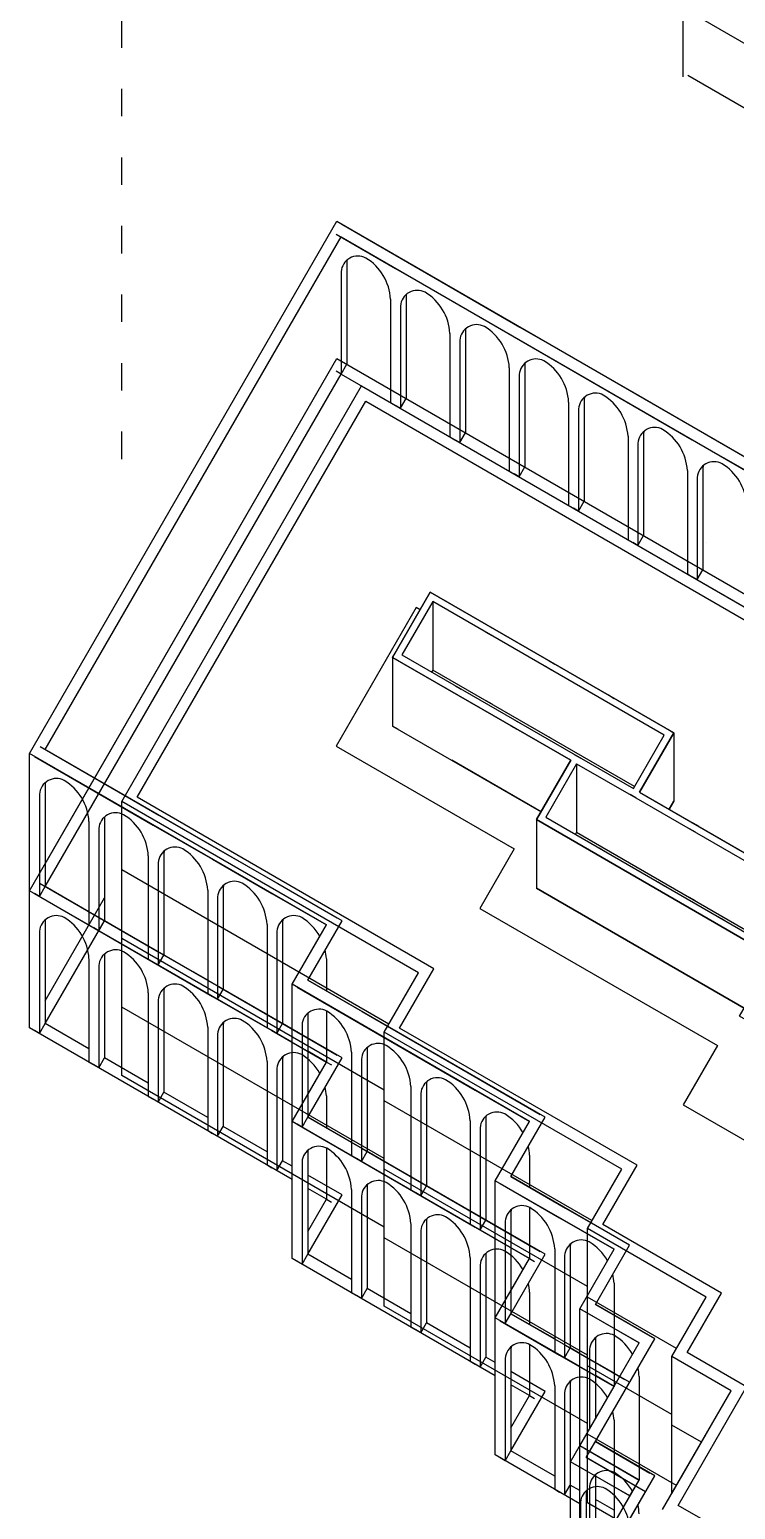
# Model space of a CAD drawing. Header units: metres. Extents: x 1950 to 2882, y 2050 to 2715.
# Drawn here: x 1981.6 to 2012.5, y 2344.2 to 2409 of the extents above; entities that cross this region are included whole.
import ezdxf

# ---------------------------------------------------------------- set-up
doc = ezdxf.new("R2010")
doc.units = ezdxf.units.M
doc.linetypes.add('ACAD_ISO03W100', pattern=[30, 12, -18])
for name, color, linetype in [('BACK 1', 250, 'Continuous'), ('BRICK WALLS', 250, 'Continuous'), ('CONTEXT', 250, 'Continuous'), ('OUTLINE', 250, 'Continuous'), ('PILARS', 250, 'Continuous')]:
    doc.layers.add(name, color=color, linetype=linetype)
doc.layers.add('DOUBLE SKIN FACADE', color=250, linetype='Continuous', transparency=0.5)
doc.layers.add('lineass', color=250, linetype='ACAD_ISO03W100', transparency=0.5)

msp = doc.modelspace()

# ---------------------------------------------------------------- linework, layer by layer
at = {"layer": 'BACK 1'}
for p, q in [((1995.048, 2377.643), (2002.842, 2373.143)), ((2002.842, 2373.143), (2001.342, 2370.545))]:
    msp.add_line(p, q, dxfattribs=at)
for points in [[(2017.501, 2356.133), (2019.001, 2358.731), (2016.403, 2360.231), (2017.903, 2362.829), (2012.707, 2365.829), (2014.207, 2368.427), (2003.815, 2374.427), (2005.315, 2377.025), (1997.52, 2381.525), (1999.17, 2384.383)], [(1999.17, 2384.383), (2009.822, 2378.233), (2008.322, 2375.635), (2029.107, 2363.635), (2027.607, 2361.037), (2045.794, 2350.537), (2044.294, 2347.939), (2059.882, 2338.939), (2058.382, 2336.341), (2068.774, 2330.341), (2067.124, 2327.483), (2061.928, 2330.483), (2060.428, 2327.885), (2055.232, 2330.885), (2053.732, 2328.287), (2019.697, 2347.937), (2021.197, 2350.535), (2018.599, 2352.035)], [(1998.721, 2383.606), (1998.548, 2383.706), (1995.048, 2377.643)], [(2004.016, 2374.775), (2000.118, 2377.025)], [(2009.822, 2375.233), (2009.621, 2374.885)], [(2012.908, 2366.177), (2003.815, 2371.427)], [(2001.342, 2370.545), (2011.735, 2364.545)], [(2011.735, 2364.545), (2010.235, 2361.947)], [(2010.235, 2361.947), (2015.431, 2358.947)]]:
    msp.add_lwpolyline(points, dxfattribs=at)
at = {"layer": 'BRICK WALLS'}
for p, q in [((1999.28, 2383.974), (1999.28, 2380.974)), ((1997.52, 2381.525), (1997.52, 2378.525)), ((1997.52, 2378.525), (2004.016, 2374.775)), ((2009.822, 2378.233), (2009.822, 2375.233)), ((2005.574, 2376.875), (2005.574, 2373.875)), ((2005.574, 2373.875), (2005.523, 2373.787)), ((2005.574, 2373.875), (2008.172, 2372.375))]:
    msp.add_line(p, q, dxfattribs=at)
for points in [[(2008.322, 2375.635), (2009.822, 2378.233), (1999.17, 2384.383), (1997.52, 2381.525), (2005.315, 2377.025)], [(2008.114, 2375.874), (1999.28, 2380.974), (1999.229, 2380.885)], [(2005.315, 2377.025), (2003.815, 2374.427), (2014.207, 2368.427)], [(2005.574, 2376.875), (2004.224, 2374.537), (2014.357, 2368.687)], [(2005.574, 2376.875), (2008.172, 2375.375)], [(2008.322, 2375.635), (2018.455, 2369.785)], [(2008.172, 2375.375), (2018.305, 2369.525)], [(2009.621, 2374.885), (2009.822, 2375.233)], [(2003.815, 2374.427), (2003.815, 2371.427), (2012.908, 2366.177)], [(2008.172, 2372.375), (2017.006, 2367.275)]]:
    msp.add_lwpolyline(points, dxfattribs=at)
msp.add_lwpolyline([(2008.063, 2375.785), (2009.413, 2378.124), (1999.28, 2383.974), (1997.93, 2381.635)], close=True, dxfattribs=at)
at = {"layer": 'CONTEXT'}
msp.add_line((2010.233, 2406.937), (2010.233, 2409.937), dxfattribs=at)
for points in [[(2013.091, 2408.287), (2010.233, 2409.937)], [(2092.586, 2387.277), (2085.086, 2374.287), (2066.9, 2384.787), (2065.4, 2382.188), (2060.203, 2385.188), (2058.703, 2382.59), (2053.507, 2385.59), (2052.007, 2382.992), (2010.438, 2406.992)]]:
    msp.add_lwpolyline(points, dxfattribs=at)
at = {"layer": 'DOUBLE SKIN FACADE'}
for p, q in [((1995.3, 2400.488), (1997.898, 2398.988)), ((1995.05, 2400.055), (1997.648, 2398.555)), ((1997.898, 2398.988), (2000.496, 2397.488)), ((1995.266, 2398.405), (1995.266, 2393.93)), ((1995.516, 2398.838), (1995.516, 2394.363)), ((1997.648, 2398.555), (2000.246, 2397.055)), ((1997.431, 2397.205), (1997.431, 2392.68)), ((1998.114, 2397.338), (1998.114, 2392.863)), ((2000.246, 2397.055), (2002.844, 2395.555)), ((2000.496, 2397.488), (2003.094, 2395.988)), ((1997.864, 2396.905), (1997.864, 2392.43)), ((2000.712, 2395.838), (2000.712, 2391.363)), ((2003.094, 2395.988), (2005.692, 2394.488)), ((2000.029, 2395.705), (2000.029, 2391.18)), ((2000.462, 2395.405), (2000.462, 2390.93)), ((2002.844, 2395.555), (2005.442, 2394.055)), ((2005.692, 2394.488), (2008.29, 2392.988)), ((1995.266, 2393.93), (1995.05, 2394.055)), ((1995.266, 2393.93), (1995.516, 2394.363)), ((2002.628, 2394.205), (2002.628, 2389.68)), ((2003.061, 2393.905), (2003.061, 2389.43)), ((2003.311, 2394.338), (2003.311, 2389.863)), ((2005.442, 2394.055), (2008.04, 2392.555)), ((1997.431, 2392.68), (1997.648, 2392.555)), ((1997.864, 2392.43), (1997.648, 2392.555)), ((1997.864, 2392.43), (1998.114, 2392.863)), ((2005.226, 2392.705), (2005.226, 2388.18)), ((2005.909, 2392.838), (2005.909, 2388.363)), ((2008.04, 2392.555), (2010.638, 2391.055)), ((2008.29, 2392.988), (2010.888, 2391.488)), ((2005.659, 2392.405), (2005.659, 2387.93)), ((2000.029, 2391.18), (2000.246, 2391.055)), ((2000.462, 2390.93), (2000.712, 2391.363)), ((2007.824, 2391.205), (2007.824, 2386.68)), ((2008.507, 2391.338), (2008.507, 2386.863)), ((2010.888, 2391.488), (2013.486, 2389.988)), ((2000.462, 2390.93), (2000.246, 2391.055)), ((2008.257, 2390.905), (2008.257, 2386.43)), ((2010.638, 2391.055), (2013.236, 2389.555)), ((2002.628, 2389.68), (2002.844, 2389.555)), ((2003.061, 2389.43), (2002.844, 2389.555)), ((2003.061, 2389.43), (2003.311, 2389.863)), ((2010.422, 2389.705), (2010.422, 2385.18)), ((2010.855, 2389.405), (2010.855, 2384.93)), ((2011.105, 2389.838), (2011.105, 2385.363)), ((2005.226, 2388.18), (2005.442, 2388.055)), ((2005.659, 2387.93), (2005.442, 2388.055)), ((2005.659, 2387.93), (2005.909, 2388.363)), ((2007.824, 2386.68), (2008.04, 2386.555)), ((2008.257, 2386.43), (2008.507, 2386.863)), ((2008.257, 2386.43), (2008.04, 2386.555)), ((2010.855, 2384.93), (2011.105, 2385.363)), ((2010.422, 2385.18), (2010.638, 2385.055)), ((2010.855, 2384.93), (2010.638, 2385.055)), ((1982.1, 2377.625), (1984.698, 2376.125)), ((1981.633, 2371.317), (1981.633, 2377.317)), ((1981.85, 2377.192), (1984.448, 2375.692)), ((1982.316, 2375.975), (1982.316, 2371.5)), ((1984.448, 2375.692), (1987.046, 2374.192)), ((1984.698, 2376.125), (1987.296, 2374.625)), ((1982.066, 2375.542), (1982.066, 2371.067)), ((1984.231, 2374.342), (1984.231, 2369.817)), ((1984.914, 2374.475), (1984.914, 2370)), ((1987.296, 2374.625), (1989.894, 2373.125)), ((1984.664, 2374.042), (1984.664, 2369.567)), ((1987.046, 2374.192), (1989.644, 2372.692)), ((1989.894, 2373.125), (1992.492, 2371.625)), ((1986.829, 2372.842), (1986.829, 2368.317)), ((1987.262, 2372.542), (1987.262, 2368.067)), ((1987.512, 2372.975), (1987.512, 2368.5)), ((1989.644, 2372.692), (1992.242, 2371.192)), ((1981.633, 2365.317), (1981.633, 2371.317)), ((1981.85, 2371.192), (1984.448, 2369.692)), ((1982.066, 2371.067), (1981.85, 2371.192)), ((1982.066, 2371.067), (1982.316, 2371.5)), ((1982.1, 2371.625), (1984.698, 2370.125)), ((1989.428, 2371.342), (1989.428, 2366.817)), ((1990.111, 2371.475), (1990.111, 2367)), ((1992.242, 2371.192), (1994.624, 2369.817)), ((1992.492, 2371.625), (1995.09, 2370.125)), ((1989.861, 2371.042), (1989.861, 2366.567)), ((1982.316, 2369.975), (1982.316, 2365.5)), ((1984.231, 2369.817), (1984.448, 2369.692)), ((1984.664, 2369.567), (1984.914, 2370)), ((1984.698, 2370.125), (1987.296, 2368.625)), ((1992.026, 2369.842), (1992.026, 2365.317)), ((1992.709, 2369.975), (1992.709, 2365.5)), ((1982.066, 2369.542), (1982.066, 2365.067)), ((1984.448, 2369.692), (1987.046, 2368.192)), ((1984.664, 2369.567), (1984.448, 2369.692)), ((1992.459, 2369.542), (1992.459, 2365.067)), ((1987.296, 2368.625), (1989.894, 2367.125)), ((1984.231, 2368.342), (1984.231, 2363.817)), ((1984.664, 2368.042), (1984.664, 2363.567)), ((1984.914, 2368.475), (1984.914, 2364)), ((1986.829, 2368.317), (1987.046, 2368.192)), ((1987.046, 2368.192), (1989.644, 2366.692)), ((1987.262, 2368.067), (1987.046, 2368.192)), ((1987.262, 2368.067), (1987.512, 2368.5)), ((1994.624, 2368.342), (1994.624, 2366.931)), ((1993.124, 2361.219), (1993.124, 2367.219)), ((1993.807, 2367.402), (1996.188, 2366.027)), ((1986.829, 2366.842), (1986.829, 2362.317)), ((1987.512, 2366.975), (1987.512, 2362.5)), ((1989.428, 2366.817), (1989.644, 2366.692)), ((1989.644, 2366.692), (1992.242, 2365.192)), ((1989.861, 2366.567), (1989.644, 2366.692)), ((1989.861, 2366.567), (1990.111, 2367)), ((1989.894, 2367.125), (1992.492, 2365.625)), ((1993.34, 2367.094), (1995.938, 2365.594)), ((1987.262, 2366.542), (1987.262, 2362.067)), ((1994.624, 2366.052), (1994.624, 2363.817)), ((1996.188, 2366.027), (1998.786, 2364.527)), ((1982.066, 2365.067), (1982.316, 2365.5)), ((1989.428, 2365.342), (1989.428, 2360.817)), ((1990.111, 2365.475), (1990.111, 2361)), ((1992.026, 2365.317), (1992.242, 2365.192)), ((1992.459, 2365.067), (1992.709, 2365.5)), ((1992.492, 2365.625), (1995.09, 2364.125)), ((1993.557, 2365.444), (1993.557, 2360.969)), ((1993.807, 2365.877), (1993.807, 2361.402)), ((1995.938, 2365.594), (1998.536, 2364.094)), ((1982.066, 2365.067), (1981.85, 2365.192)), ((1989.861, 2365.042), (1989.861, 2360.567)), ((1992.242, 2365.192), (1994.624, 2363.817)), ((1992.459, 2365.067), (1992.242, 2365.192)), ((1984.664, 2363.567), (1984.914, 2364)), ((1995.722, 2364.244), (1995.722, 2359.719)), ((1996.405, 2364.377), (1996.405, 2359.902)), ((1998.536, 2364.094), (2001.134, 2362.594)), ((1998.786, 2364.527), (2001.384, 2363.027)), ((1984.231, 2363.817), (1984.448, 2363.692)), ((1984.664, 2363.567), (1984.448, 2363.692)), ((1992.026, 2363.842), (1992.026, 2359.317)), ((1992.459, 2363.542), (1992.459, 2359.067)), ((1992.709, 2363.975), (1992.709, 2359.5)), ((1994.624, 2363.817), (1994.84, 2363.692)), ((1996.155, 2363.944), (1996.155, 2359.469)), ((1998.32, 2362.744), (1998.32, 2358.219)), ((1999.003, 2362.877), (1999.003, 2358.402)), ((2001.384, 2363.027), (2003.982, 2361.527)), ((1986.829, 2362.317), (1987.046, 2362.192)), ((1987.262, 2362.067), (1987.046, 2362.192)), ((1987.262, 2362.067), (1987.512, 2362.5)), ((1994.624, 2362.342), (1994.624, 2360.931)), ((1998.753, 2362.444), (1998.753, 2357.969)), ((2001.134, 2362.594), (2003.516, 2361.219)), ((1993.557, 2360.969), (1993.807, 2361.402)), ((1993.807, 2361.402), (1996.188, 2360.027)), ((1989.428, 2360.817), (1989.644, 2360.692)), ((1989.861, 2360.567), (1990.111, 2361)), ((1993.124, 2355.219), (1993.124, 2361.219)), ((1993.34, 2361.094), (1995.938, 2359.594)), ((1993.557, 2360.969), (1993.34, 2361.094)), ((2000.918, 2361.244), (2000.918, 2356.719)), ((2001.351, 2360.944), (2001.351, 2356.469)), ((2001.601, 2361.377), (2001.601, 2356.902)), ((1989.861, 2360.567), (1989.644, 2360.692)), ((1992.459, 2359.067), (1992.709, 2359.5)), ((1993.557, 2359.444), (1993.557, 2354.969)), ((1993.807, 2359.877), (1993.807, 2355.402)), ((1994.624, 2360.052), (1994.624, 2357.817)), ((1995.722, 2359.719), (1995.938, 2359.594)), ((1995.938, 2359.594), (1998.536, 2358.094)), ((1996.155, 2359.469), (1995.938, 2359.594)), ((1996.155, 2359.469), (1996.405, 2359.902)), ((1996.188, 2360.027), (1998.786, 2358.527)), ((2003.516, 2359.744), (2003.516, 2358.333)), ((1992.026, 2359.317), (1992.242, 2359.192)), ((1992.459, 2359.067), (1992.242, 2359.192)), ((2002.699, 2358.804), (2005.081, 2357.429)), ((1995.722, 2358.244), (1995.722, 2353.719)), ((1996.405, 2358.377), (1996.405, 2353.902)), ((1998.32, 2358.219), (1998.536, 2358.094)), ((1998.753, 2357.969), (1999.003, 2358.402)), ((1998.786, 2358.527), (2001.384, 2357.027)), ((2002.016, 2352.621), (2002.016, 2358.621)), ((2002.232, 2358.496), (2004.831, 2356.996)), ((1994.624, 2357.817), (1994.84, 2357.692)), ((1996.155, 2357.944), (1996.155, 2353.469)), ((1998.536, 2358.094), (2001.134, 2356.594)), ((1998.753, 2357.969), (1998.536, 2358.094)), ((1999.003, 2356.877), (1999.003, 2352.402)), ((2001.351, 2356.469), (2001.601, 2356.902)), ((2001.384, 2357.027), (2003.982, 2355.527)), ((2002.699, 2357.279), (2002.699, 2352.804)), ((2003.516, 2357.454), (2003.516, 2355.219)), ((2004.831, 2356.996), (2007.212, 2355.621)), ((2005.081, 2357.429), (2007.679, 2355.929)), ((1998.32, 2356.744), (1998.32, 2352.219)), ((1998.753, 2356.444), (1998.753, 2351.969)), ((2000.918, 2356.719), (2001.134, 2356.594)), ((2001.134, 2356.594), (2003.516, 2355.219)), ((2001.351, 2356.469), (2001.134, 2356.594)), ((2002.449, 2356.846), (2002.449, 2352.371)), ((2004.614, 2355.646), (2004.614, 2351.121)), ((2005.297, 2355.779), (2005.297, 2351.304)), ((1993.557, 2354.969), (1993.34, 2355.094)), ((1993.557, 2354.969), (1993.807, 2355.402)), ((2000.918, 2355.244), (2000.918, 2350.719)), ((2001.351, 2354.944), (2001.351, 2350.469)), ((2001.601, 2355.377), (2001.601, 2350.902)), ((2003.516, 2355.219), (2003.732, 2355.094)), ((2005.047, 2355.346), (2005.047, 2350.871)), ((1995.722, 2353.719), (1995.938, 2353.594)), ((1996.155, 2353.469), (1996.405, 2353.902)), ((2003.516, 2353.744), (2003.516, 2352.333)), ((2007.212, 2354.146), (2007.212, 2349.621)), ((1996.155, 2353.469), (1995.938, 2353.594)), ((2005.712, 2347.023), (2005.712, 2353.023)), ((2006.395, 2353.206), (2008.777, 2351.831)), ((1998.753, 2351.969), (1999.003, 2352.402)), ((2002.016, 2346.621), (2002.016, 2352.621)), ((2002.232, 2352.496), (2004.831, 2350.996)), ((2002.449, 2352.371), (2002.232, 2352.496)), ((2002.449, 2352.371), (2002.699, 2352.804)), ((2002.699, 2352.804), (2005.081, 2351.429)), ((2005.929, 2352.898), (2008.31, 2351.523)), ((1998.32, 2352.219), (1998.536, 2352.094)), ((1998.753, 2351.969), (1998.536, 2352.094)), ((2006.395, 2351.681), (2006.395, 2348.206)), ((2002.699, 2351.279), (2002.699, 2346.804)), ((2003.516, 2351.454), (2003.516, 2349.219)), ((2004.614, 2351.121), (2004.831, 2350.996)), ((2005.047, 2350.871), (2005.297, 2351.304)), ((2005.081, 2351.429), (2007.679, 2349.929)), ((2006.145, 2351.248), (2006.145, 2347.773)), ((2000.918, 2350.719), (2001.134, 2350.594)), ((2001.351, 2350.469), (2001.134, 2350.594)), ((2001.351, 2350.469), (2001.601, 2350.902)), ((2002.449, 2350.846), (2002.449, 2346.371)), ((2004.831, 2350.996), (2007.212, 2349.621)), ((2005.047, 2350.871), (2004.831, 2350.996)), ((2005.297, 2349.779), (2005.297, 2345.304)), ((2008.31, 2350.048), (2008.31, 2345.523)), ((2003.516, 2349.219), (2003.732, 2349.094)), ((2004.614, 2349.646), (2004.614, 2345.121)), ((2005.047, 2349.346), (2005.047, 2344.871)), ((2007.212, 2348.146), (2007.212, 2343.621)), ((2006.145, 2346.773), (2006.395, 2347.206)), ((2006.395, 2347.206), (2008.777, 2345.831)), ((2002.449, 2346.371), (2002.232, 2346.496)), ((2002.449, 2346.371), (2002.699, 2346.804)), ((2005.712, 2341.023), (2005.712, 2347.023)), ((2005.929, 2346.898), (2008.31, 2345.523)), ((2005.993, 2346.51), (2008.375, 2345.135)), ((2005.31, 2340.327), (2005.31, 2346.327)), ((2005.527, 2346.202), (2007.908, 2344.827)), ((2005.047, 2344.871), (2005.297, 2345.304)), ((2006.145, 2345.248), (2006.145, 2341.773)), ((2006.395, 2345.681), (2006.395, 2342.206)), ((2004.614, 2345.121), (2004.831, 2344.996)), ((2005.047, 2344.871), (2004.831, 2344.996)), ((2005.743, 2344.552), (2005.743, 2340.077)), ((2005.993, 2344.985), (2005.993, 2340.51))]:
    msp.add_line(p, q, dxfattribs=at)
for points in [[(2006.408, 2342.229), (2007.908, 2344.827), (2005.31, 2346.327), (2008.31, 2351.523), (2005.712, 2353.023), (2007.212, 2355.621), (2002.016, 2358.621), (2003.516, 2361.219), (1993.124, 2367.219), (1994.624, 2369.817), (1981.633, 2377.317), (1995.083, 2400.613), (2020.977, 2385.663), (2019.477, 2383.065), (2040.262, 2371.065), (2038.762, 2368.467), (2056.949, 2357.967), (2055.449, 2355.369), (2071.037, 2346.369), (2069.537, 2343.771)], [(2007.091, 2342.412), (2008.591, 2345.01), (2005.993, 2346.51), (2008.993, 2351.706), (2006.395, 2353.206), (2007.895, 2355.804), (2002.699, 2358.804), (2004.199, 2361.402), (1993.807, 2367.402), (1995.307, 2370), (1982.316, 2377.5), (1995.266, 2399.93), (2020.294, 2385.48), (2018.794, 2382.882), (2039.579, 2370.882), (2038.079, 2368.284), (2056.266, 2357.784), (2054.766, 2355.186), (2070.354, 2346.186), (2068.854, 2343.588)], [(2005.31, 2340.327), (2008.31, 2345.523), (2005.712, 2347.023), (2007.212, 2349.621), (2002.016, 2352.621), (2003.516, 2355.219), (1993.124, 2361.219), (1994.624, 2363.817), (1981.633, 2371.317), (1995.083, 2394.613), (2020.977, 2379.663), (2019.477, 2377.065), (2038.512, 2366.076)], [(1982.316, 2372.5), (1995.083, 2394.613), (2020.977, 2379.663), (2019.477, 2377.065), (2038.512, 2366.076)], [(2005.993, 2340.51), (2008.993, 2345.706), (2006.395, 2347.206), (2007.895, 2349.804), (2002.699, 2352.804), (2004.199, 2355.402), (1993.807, 2361.402), (1995.307, 2364), (1982.316, 2371.5), (1995.266, 2393.93), (2020.294, 2379.48), (2018.794, 2376.882), (2038.512, 2365.498)], [(1984.231, 2370.395), (1982.316, 2371.5), (1995.266, 2393.93), (2020.294, 2379.48), (2018.794, 2376.882), (2038.512, 2365.498)], [(1993.124, 2364.683), (1981.633, 2371.317)], [(1982.316, 2366.5), (1984.914, 2371)], [(1984.231, 2364.395), (1982.316, 2365.5), (1984.914, 2370)], [(1986.829, 2368.895), (1984.914, 2370)], [(1989.428, 2367.395), (1987.512, 2368.5)], [(1992.026, 2365.895), (1990.111, 2367)], [(2038.762, 2365.931), (2040.262, 2365.065), (2038.762, 2362.467), (2056.949, 2351.967), (2055.449, 2349.369), (2071.037, 2340.369), (2069.537, 2337.771), (2085.126, 2328.771), (2083.626, 2326.173), (2096.616, 2318.673), (2086.166, 2300.573), (2067.979, 2311.073), (2066.479, 2308.475), (2061.283, 2311.475), (2059.783, 2308.877), (2054.587, 2311.877), (2053.087, 2309.279), (2006.408, 2336.229), (2007.908, 2338.827), (2005.31, 2340.327), (2007.908, 2344.827)], [(1993.124, 2358.683), (1981.633, 2365.317)], [(1993.124, 2365.261), (1992.709, 2365.5)], [(2038.762, 2365.354), (2039.579, 2364.882), (2038.079, 2362.284), (2056.266, 2351.784), (2054.766, 2349.186), (2070.354, 2340.186), (2068.854, 2337.588), (2084.442, 2328.588), (2082.942, 2325.99), (2095.933, 2318.49), (2085.983, 2301.256), (2067.796, 2311.756), (2066.296, 2309.158), (2061.1, 2312.158), (2059.6, 2309.56), (2054.404, 2312.56), (2052.904, 2309.962), (2007.091, 2336.412), (2008.591, 2339.01), (2005.993, 2340.51), (2008.993, 2345.706), (2006.395, 2347.206), (2007.895, 2349.804)], [(1995.722, 2360.297), (1993.807, 2361.402), (1995.307, 2364), (1993.807, 2364.866)], [(1986.829, 2362.895), (1984.914, 2364)], [(1993.807, 2362.402), (1994.624, 2363.817), (1993.807, 2364.289)], [(1989.428, 2361.395), (1987.512, 2362.5)], [(1992.026, 2359.895), (1990.111, 2361)], [(2002.016, 2356.085), (1993.124, 2361.219)], [(1993.124, 2359.261), (1992.709, 2359.5)], [(1998.32, 2358.797), (1996.405, 2359.902)], [(1995.722, 2354.297), (1993.807, 2355.402), (1995.307, 2358), (1993.807, 2358.866)], [(1993.807, 2356.402), (1994.624, 2357.817), (1993.807, 2358.289)], [(2000.918, 2357.297), (1999.003, 2358.402)], [(2002.016, 2356.663), (2001.601, 2356.902)], [(2004.614, 2351.699), (2002.699, 2352.804), (2004.199, 2355.402), (2002.699, 2356.268)], [(2002.699, 2353.804), (2003.516, 2355.219), (2002.699, 2355.691)], [(2002.016, 2350.085), (1993.124, 2355.219)], [(1998.32, 2352.797), (1996.405, 2353.902)], [(2000.918, 2351.297), (1999.003, 2352.402)], [(2005.712, 2350.487), (2002.016, 2352.621)], [(2005.712, 2351.065), (2005.297, 2351.304)], [(2002.016, 2350.663), (2001.601, 2350.902)], [(2007.212, 2350.199), (2006.395, 2350.67)], [(2004.614, 2345.699), (2002.699, 2346.804), (2004.199, 2349.402), (2002.699, 2350.268)], [(2005.712, 2347.023), (2007.212, 2349.621), (2006.395, 2350.093)], [(2002.699, 2347.804), (2003.516, 2349.219), (2002.699, 2349.691)], [(2005.712, 2344.487), (2002.016, 2346.621)], [(2007.908, 2344.827), (2008.31, 2345.523), (2005.712, 2347.023)], [(2005.712, 2345.065), (2005.297, 2345.304)], [(2007.212, 2344.199), (2006.395, 2344.67)]]:
    msp.add_lwpolyline(points, dxfattribs=at)
for centre, radius, start, end in [((1996.002, 2398.354), 0.738, 62.00218, 175.99319), ((1995.183, 2397.079), 2.252, 3.22633, 58.81962), ((1996.252, 2398.787), 0.738, 169.80303, 175.99319), ((1998.6, 2396.854), 0.738, 62.00218, 175.99319), ((1998.85, 2397.287), 0.738, 169.80303, 175.99319), ((1997.781, 2395.579), 2.252, 3.22633, 58.81962), ((2001.199, 2395.354), 0.738, 62.00218, 175.99319), ((2001.449, 2395.787), 0.738, 169.80303, 175.99319), ((2000.379, 2394.079), 2.252, 3.22633, 58.81962), ((2003.797, 2393.854), 0.738, 62.00218, 175.99319), ((2004.047, 2394.287), 0.738, 169.80303, 175.99319), ((2002.977, 2392.579), 2.252, 3.22633, 58.81962), ((2006.395, 2392.354), 0.738, 62.00218, 175.99319), ((2006.645, 2392.787), 0.738, 169.80303, 175.99319), ((2005.575, 2391.079), 2.252, 3.22633, 58.81962), ((2008.993, 2390.854), 0.738, 62.00218, 175.99319), ((2009.243, 2391.287), 0.738, 169.80303, 175.99319), ((2008.173, 2389.579), 2.252, 3.22633, 58.81962), ((2011.591, 2389.354), 0.738, 62.00218, 175.99319), ((2011.841, 2389.787), 0.738, 169.80303, 175.99319), ((2010.771, 2388.079), 2.252, 3.22633, 58.81962), ((1982.802, 2375.491), 0.738, 62.00218, 175.99319), ((1983.052, 2375.924), 0.738, 169.80303, 175.99319), ((1981.983, 2374.216), 2.252, 3.22633, 58.81962), ((1985.4, 2373.991), 0.738, 62.00218, 175.99319), ((1985.65, 2374.424), 0.738, 169.80303, 175.99319), ((1984.581, 2372.716), 2.252, 3.22633, 58.81962), ((1987.999, 2372.491), 0.738, 62.00218, 175.99319), ((1988.249, 2372.924), 0.738, 169.80303, 175.99319), ((1987.179, 2371.216), 2.252, 3.22633, 58.81962), ((1990.597, 2370.991), 0.738, 62.00218, 175.99319), ((1990.847, 2371.424), 0.738, 169.80303, 175.99319), ((1989.777, 2369.716), 2.252, 3.22633, 58.81962), ((1982.802, 2369.491), 0.738, 62.00218, 175.99319), ((1983.052, 2369.924), 0.738, 169.80303, 175.99319), ((1981.983, 2368.216), 2.252, 3.22633, 58.81962), ((1993.195, 2369.491), 0.738, 62.00218, 175.99319), ((1993.445, 2369.924), 0.738, 169.80303, 175.99319), ((1992.375, 2368.216), 2.252, 29.40026, 58.81962), ((1985.4, 2367.991), 0.738, 62.00218, 175.99319), ((1985.65, 2368.424), 0.738, 169.80303, 175.99319), ((1984.581, 2366.716), 2.252, 3.22633, 58.81962), ((1992.375, 2368.216), 2.252, 3.22633, 13.02513), ((1987.999, 2366.491), 0.738, 62.00218, 175.99319), ((1988.249, 2366.924), 0.738, 169.80303, 175.99319), ((1987.179, 2365.216), 2.252, 3.22633, 58.81962), ((1994.293, 2365.393), 0.738, 62.00218, 175.99319), ((1994.543, 2365.826), 0.738, 169.80303, 175.99319), ((1993.473, 2364.118), 2.252, 3.22633, 58.81962), ((1990.597, 2364.991), 0.738, 62.00218, 175.99319), ((1990.847, 2365.424), 0.738, 169.80303, 175.99319), ((1989.777, 2363.716), 2.252, 3.22633, 58.81962), ((1996.891, 2363.893), 0.738, 62.00218, 175.99319), ((1993.195, 2363.491), 0.738, 62.00218, 175.99319), ((1993.445, 2363.924), 0.738, 169.80303, 175.99319), ((1992.375, 2362.216), 2.252, 29.40026, 58.81962), ((1997.141, 2364.326), 0.738, 169.80303, 175.99319), ((1996.071, 2362.618), 2.252, 3.22633, 58.81962), ((1992.375, 2362.216), 2.252, 3.22633, 13.02513), ((1999.489, 2362.393), 0.738, 62.00218, 175.99319), ((1999.739, 2362.826), 0.738, 169.80303, 175.99319), ((1998.669, 2361.118), 2.252, 3.22633, 58.81962), ((2002.087, 2360.893), 0.738, 62.00218, 175.99319), ((2002.337, 2361.326), 0.738, 169.80303, 175.99319), ((2001.267, 2359.618), 2.252, 29.40026, 58.81962), ((1994.293, 2359.393), 0.738, 62.00218, 175.99319), ((2001.267, 2359.618), 2.252, 3.22633, 13.02513), ((1994.543, 2359.826), 0.738, 169.80303, 175.99319), ((1993.473, 2358.118), 2.252, 3.22633, 58.81962), ((1996.891, 2357.893), 0.738, 62.00218, 175.99319), ((1997.141, 2358.326), 0.738, 169.80303, 175.99319), ((1996.071, 2356.618), 2.252, 3.22633, 58.81962), ((2003.185, 2356.795), 0.738, 62.00218, 175.99319), ((1999.489, 2356.393), 0.738, 62.00218, 175.99319), ((1999.739, 2356.826), 0.738, 169.80303, 175.99319), ((1998.669, 2355.118), 2.252, 3.22633, 58.81962), ((2003.435, 2357.228), 0.738, 169.80303, 175.99319), ((2002.366, 2355.519), 2.252, 3.22633, 58.81962), ((2002.087, 2354.893), 0.738, 62.00218, 175.99319), ((2005.783, 2355.295), 0.738, 62.00218, 175.99319), ((2006.033, 2355.728), 0.738, 169.80303, 175.99319), ((2004.964, 2354.019), 2.252, 29.40026, 58.81962), ((2002.337, 2355.326), 0.738, 169.80303, 175.99319), ((2001.267, 2353.618), 2.252, 29.40026, 58.81962), ((2004.964, 2354.019), 2.252, 3.22633, 13.02513), ((2001.267, 2353.618), 2.252, 3.22633, 13.02513), ((2006.881, 2351.197), 0.738, 62.00218, 175.99319), ((2007.131, 2351.63), 0.738, 169.80303, 175.99319), ((2006.062, 2349.921), 2.252, 29.40026, 58.81962), ((2003.185, 2350.795), 0.738, 62.00218, 175.99319), ((2003.435, 2351.228), 0.738, 169.80303, 175.99319), ((2002.366, 2349.519), 2.252, 3.22633, 58.81962), ((2006.062, 2349.921), 2.252, 3.22633, 13.02513), ((2005.783, 2349.295), 0.738, 62.00218, 175.99319), ((2006.033, 2349.728), 0.738, 169.80303, 175.99319), ((2004.964, 2348.019), 2.252, 29.40026, 58.81962), ((2004.964, 2348.019), 2.252, 3.22633, 13.02513), ((2006.881, 2345.197), 0.738, 62.00218, 175.99319), ((2006.062, 2343.921), 2.252, 29.40026, 58.81962), ((2006.479, 2344.5), 0.738, 62.00218, 175.99319), ((2007.131, 2345.63), 0.738, 169.80303, 175.99319), ((2006.729, 2344.933), 0.738, 169.80303, 175.99319), ((2005.66, 2343.225), 2.252, 3.22633, 58.81962), ((2006.062, 2343.921), 2.252, 3.22633, 13.02513)]:
    msp.add_arc(centre, radius, start, end, dxfattribs=at)
at = {"layer": 'lineass', "ltscale": 0.1}
msp.add_line((1985.663, 2390.21), (1985.663, 2430.104), dxfattribs=at)
at = {"layer": 'OUTLINE'}
for points in [[(1985.663, 2375.224), (1996.163, 2393.41), (2016.948, 2381.41), (2015.448, 2378.812), (2036.232, 2366.812), (2034.732, 2364.214), (2052.919, 2353.714), (2051.419, 2351.116), (2067.007, 2342.116)], [(2012.61, 2342.914), (2010.012, 2344.414), (2013.012, 2349.61), (2010.414, 2351.11), (2011.914, 2353.708), (2006.717, 2356.708), (2008.217, 2359.306), (1997.825, 2365.306), (1999.325, 2367.904), (1986.335, 2375.404), (1996.343, 2392.739), (2016.276, 2381.23), (2014.776, 2378.632), (2035.561, 2366.632), (2034.061, 2364.034), (2052.247, 2353.534), (2050.747, 2350.936), (2066.336, 2341.936)], [(2009.34, 2344.234), (2012.34, 2349.43), (2009.742, 2350.93), (2011.242, 2353.528), (2006.046, 2356.528), (2007.546, 2359.126), (1997.153, 2365.126), (1998.653, 2367.724), (1985.663, 2375.224)], [(1985.663, 2363.224), (1985.663, 2366.224), (1985.663, 2369.224), (1985.663, 2372.224), (1985.663, 2375.224)], [(1997.354, 2365.474), (1985.663, 2372.224)], [(1997.153, 2362.59), (1985.663, 2369.224)], [(1997.153, 2359.59), (1985.663, 2366.224)], [(1997.153, 2353.126), (1997.153, 2356.126), (1997.153, 2359.126), (1997.153, 2362.126), (1997.153, 2365.126)], [(1997.153, 2356.59), (1985.663, 2363.224)], [(2006.247, 2356.876), (1997.153, 2362.126)], [(2006.046, 2353.992), (1997.153, 2359.126)], [(2006.046, 2344.528), (2006.046, 2347.528), (2006.046, 2350.528), (2006.046, 2353.528), (2006.046, 2356.528)], [(2006.046, 2350.992), (1997.153, 2356.126)], [(2006.046, 2347.992), (1997.153, 2353.126)], [(2009.943, 2351.278), (2006.046, 2353.528)], [(2009.742, 2348.394), (2006.046, 2350.528)], [(2009.742, 2344.93), (2009.742, 2347.93), (2009.742, 2350.93)], [(2011.041, 2347.18), (2009.742, 2347.93)], [(2009.943, 2345.278), (2006.046, 2347.528)], [(2009.742, 2344.93), (2011.242, 2347.528)], [(2009.34, 2342.626), (2006.046, 2344.528)]]:
    msp.add_lwpolyline(points, dxfattribs=at)
msp.add_lwpolyline([(2011.242, 2386.544), (2011.242, 2386.544)], close=True, dxfattribs=at)
at = {"layer": 'PILARS'}
for points in [[(1999.02, 2384.124), (1999.17, 2384.383)], [(1999.17, 2384.383), (1999.43, 2384.233)], [(2001.768, 2382.883), (2002.028, 2382.733)], [(2001.878, 2382.474), (2001.618, 2382.624)], [(1997.78, 2381.375), (1997.52, 2381.525), (1997.67, 2381.785)], [(2004.476, 2380.974), (2004.216, 2381.124)], [(2004.366, 2381.383), (2004.626, 2381.233)], [(2000.268, 2380.285), (2000.528, 2380.135)], [(2000.378, 2379.875), (2000.118, 2380.025)], [(2001.878, 2379.474), (2001.618, 2379.624)], [(2007.074, 2379.474), (2006.815, 2379.624)], [(2006.965, 2379.883), (2007.224, 2379.733)], [(1997.78, 2378.375), (1997.52, 2378.525)], [(2002.976, 2378.375), (2002.716, 2378.525)], [(2002.866, 2378.785), (2003.126, 2378.635)], [(2009.563, 2378.383), (2009.822, 2378.233), (2009.672, 2377.974)], [(2004.476, 2377.974), (2004.216, 2378.124)], [(2000.378, 2376.875), (2000.118, 2377.025)], [(2005.465, 2377.285), (2005.724, 2377.135)], [(2007.074, 2376.474), (2006.815, 2376.624)], [(2002.976, 2375.375), (2002.716, 2375.525)], [(2008.172, 2375.375), (2007.913, 2375.525)], [(2009.822, 2375.233), (2009.672, 2374.974)], [(2004.074, 2374.277), (2003.815, 2374.427), (2003.965, 2374.687)], [(2010.771, 2373.875), (2010.511, 2374.025)], [(2010.661, 2374.285), (2010.921, 2374.135)], [(2006.563, 2373.187), (2006.822, 2373.037)], [(2006.672, 2372.777), (2006.413, 2372.927)], [(2004.074, 2371.277), (2003.815, 2371.427)], [(2009.271, 2371.277), (2009.011, 2371.427)], [(2009.161, 2371.687), (2009.421, 2371.537)], [(2010.771, 2370.875), (2010.511, 2371.025)], [(2006.672, 2369.777), (2006.413, 2369.927)], [(2011.869, 2369.777), (2011.609, 2369.927)], [(2011.759, 2370.187), (2012.019, 2370.037)], [(2009.271, 2368.277), (2009.011, 2368.427)], [(2011.869, 2366.777), (2011.609, 2366.927)]]:
    msp.add_lwpolyline(points, dxfattribs=at)

doc.saveas('drawing.dxf')
